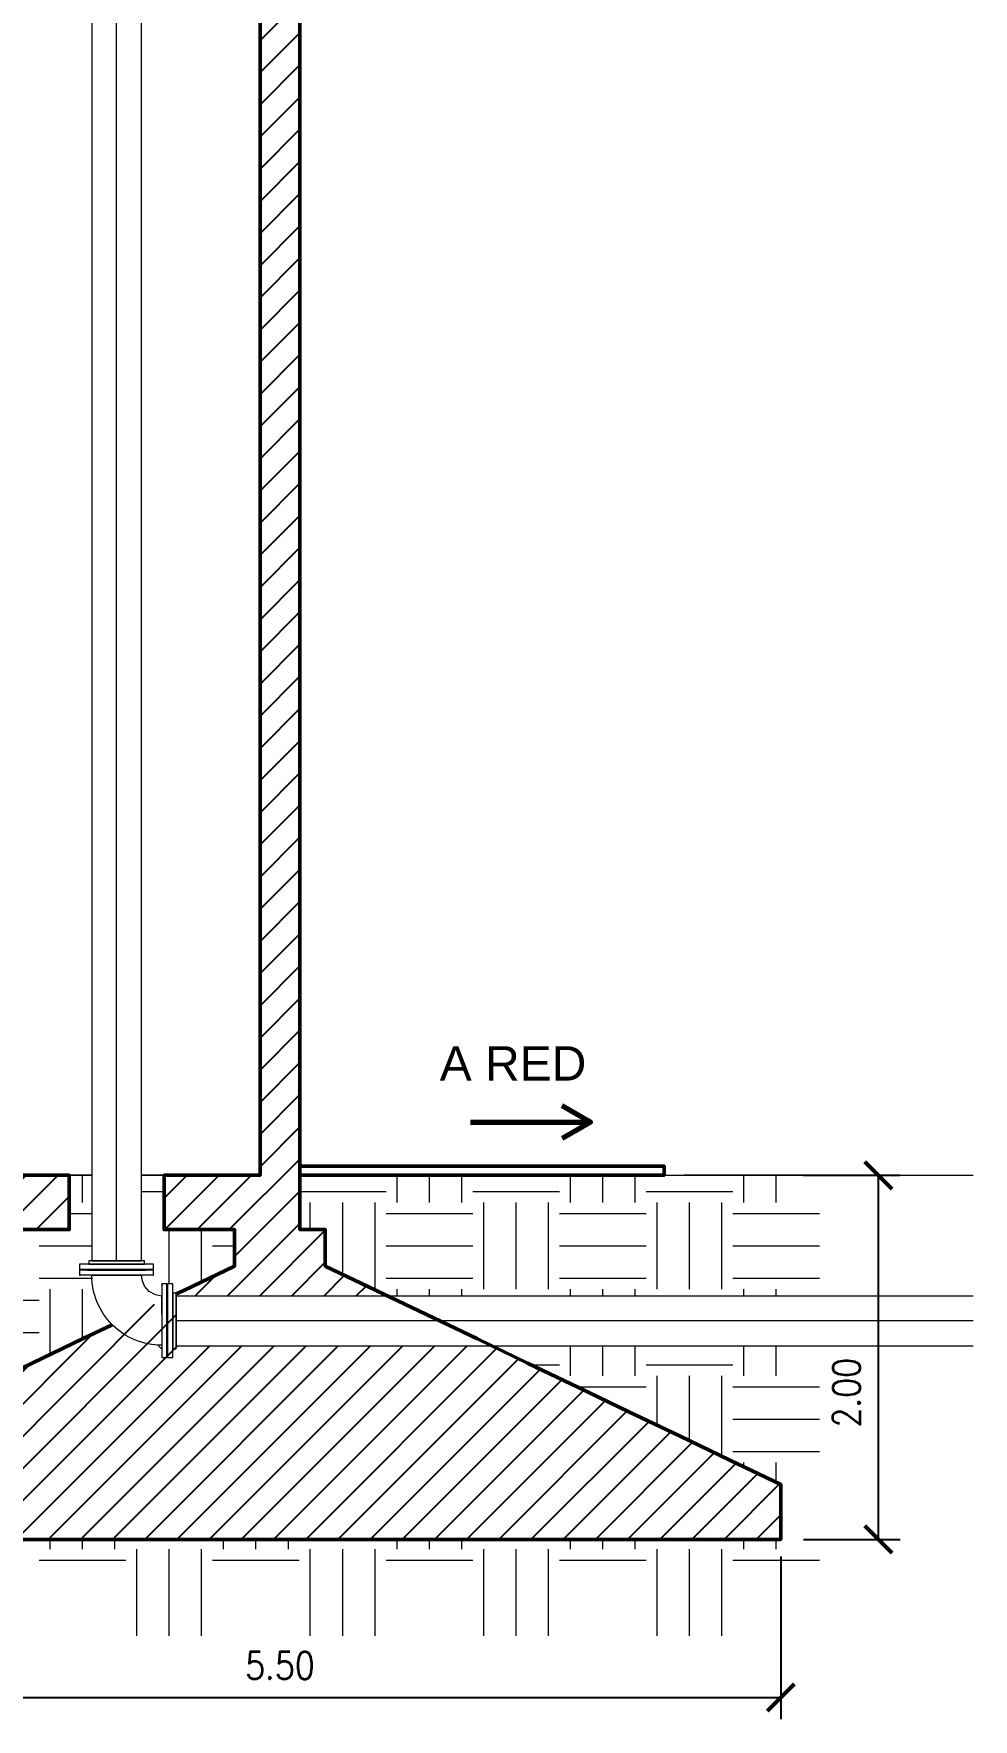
# Model space of a CAD drawing. Extents: x -187 to 52, y -9 to 65.
# Drawn here: x 17.99 to 23.15, y 11.95 to 21.21 of the extents above; entities that cross this region are included whole.
import ezdxf

# ---------------------------------------------------------------- set-up
doc = ezdxf.new("R2010")
doc.units = 0
doc.header["$MEASUREMENT"] = 0
for name, color, linetype in [('Cotas', 1, 'Continuous'), ('Hatch', 1, 'Continuous'), ('PDF3_Geometría', 7, 'Continuous'), ('PDF3_Texto', 7, 'Continuous')]:
    doc.layers.add(name, color=color, linetype=linetype)
doc.styles.add('PDF Arial', font='arial.ttf')
doc.styles.add('ROMANS', font='ROMANS.SHX', dxfattribs={"width": 0.85})
doc.dimstyles.new('1.100', dxfattribs={"dimtxt": 0.15, "dimasz": 0.15, "dimexe": 0.12, "dimexo": 0.125, "dimgap": 0.1, "dimtad": 1, "dimzin": 0, "dimdsep": 46, "dimtxsty": 'ROMANS', "dimblk": 'ARCHTICK', "dimcen": 0.09, "dimclrd": 256, "dimclre": 256, "dimclrt": 2, "dimadec": 0, "dimazin": 0, "dimtfac": 1, "dimtofl": 0, "dimtmove": 0, "dimatfit": 3, "dimfxl": 10, "dimfxlon": 1, "dimtolj": 1, "dimtzin": 0, "dimarcsym": 0})

# ---------------------------------------------------------------- blocks, each defined once
blk = doc.blocks.new('_ArchTick')
at = {"color": 0, "linetype": 'ByBlock', "const_width": 0.15}
blk.add_lwpolyline([(-0.5, -0.5), (0.5, 0.5)], dxfattribs=at)
blk = doc.blocks.new('*D5')
at = {"layer": 'Cotas', "lineweight": -2, "transparency": 16777216}
for p, q in [((16.5871, 12.8135), (16.5871, 11.9503)), ((22.0887, 12.8452), (22.0887, 11.9503)), ((16.5871, 12.0703), (22.0887, 12.0703))]:
    blk.add_line(p, q, dxfattribs=at)
at = {"layer": 'Defpoints', "color": 0, "transparency": 16777216}
for p in [(22.0887, 12.9702), (16.5871, 12.9385), (22.0887, 12.0703)]:
    blk.add_point(p, dxfattribs=at)
at = {"layer": 'Cotas', "lineweight": -2, "transparency": 16777216, "xscale": 0.15, "yscale": 0.15, "zscale": 0.15, "rotation": 180}
blk.add_blockref('_ArchTick', (16.5871, 12.0703), dxfattribs=at)
at = {"layer": 'Cotas', "lineweight": -2, "transparency": 16777216, "xscale": 0.15, "yscale": 0.15, "zscale": 0.15}
blk.add_blockref('_ArchTick', (22.0887, 12.0703), dxfattribs=at)
at = {"layer": 'Cotas', "color": 2, "transparency": 16777216, "insert": (19.3379, 12.2453), "char_height": 0.15, "attachment_point": 5, "style": 'ROMANS'}
blk.add_mtext('\\A1;5.50', dxfattribs=at)
blk = doc.blocks.new('*D7')
at = {"layer": 'Cotas', "lineweight": -2, "transparency": 16777216}
for p, q in [((22.2137, 14.9385), (22.7447, 14.9385)), ((22.6247, 12.9385), (22.6247, 14.9385)), ((22.2137, 12.9385), (22.7447, 12.9385))]:
    blk.add_line(p, q, dxfattribs=at)
at = {"layer": 'Defpoints', "color": 0, "transparency": 16777216}
for p in [(22.0887, 14.9385), (22.6247, 14.9385), (22.0887, 12.9385)]:
    blk.add_point(p, dxfattribs=at)
at = {"layer": 'Cotas', "lineweight": -2, "transparency": 16777216, "xscale": 0.15, "yscale": 0.15, "zscale": 0.15}
for p, rotation in [((22.6247, 14.9385), 90), ((22.6247, 12.9385), 270)]:
    blk.add_blockref('_ArchTick', p, dxfattribs=dict(at, rotation=rotation))
at = {"layer": 'Cotas', "color": 2, "transparency": 16777216, "insert": (22.4497, 13.7442), "char_height": 0.15, "attachment_point": 5, "rotation": 90, "style": 'ROMANS'}
blk.add_mtext('\\A1;2.00', dxfattribs=at)

msp = doc.modelspace()

# ---------------------------------------------------------------- hatches: boundary and pattern name
at = {"layer": 'Hatch'}
h = msp.add_hatch(dxfattribs=at)
h.set_pattern_fill('ANSI31', color=256)
h.paths.add_polyline_path([(13.0506, 35.0655), (14.3236, 35.0655), (14.3236, 35.567), (13.0506, 35.567)], flags=17)
h.paths.add_polyline_path([(14.4728, 35.0655), (18.2411, 35.0655), (18.2411, 35.567), (14.4728, 35.567)], flags=17)
edge = h.paths.add_edge_path()
edge.add_line((18.4157, 14.1163), (18.2538, 14.0401))
edge.add_line((18.2538, 14.0401), (17.9776, 13.9067))
edge.add_line((17.9776, 13.9067), (17.6982, 13.7734))
edge.add_line((17.6982, 13.7734), (17.4221, 13.6401))
edge.add_line((17.4221, 13.6401), (17.1427, 13.5067))
edge.add_line((17.1427, 13.5067), (16.8665, 13.3734))
edge.add_line((16.8665, 13.3734), (16.5871, 13.2401))
edge.add_line((16.5871, 13.2401), (16.5871, 12.9385))
edge.add_line((16.5871, 12.9385), (22.0887, 12.9385))
edge.add_line((22.0887, 12.9385), (22.0887, 13.2401))
edge.add_line((22.0887, 13.2401), (21.8094, 13.3734))
edge.add_line((21.8094, 13.3734), (21.5332, 13.5067))
edge.add_line((21.5332, 13.5067), (21.2538, 13.6401))
edge.add_line((21.2538, 13.6401), (20.9776, 13.7734))
edge.add_line((20.9776, 13.7734), (20.501, 14.002))
edge.add_line((20.501, 14.002), (18.7681, 14.0004))
edge.add_line((18.7681, 14.0004), (18.7681, 14.275))
edge.add_line((18.7681, 14.275), (19.9323, 14.275))
edge.add_line((19.9323, 14.275), (19.5871, 14.4401))
edge.add_line((19.5871, 14.4401), (19.5871, 14.6401))
edge.add_line((19.5871, 14.6401), (19.4475, 14.6401))
edge.add_line((19.4475, 14.6401), (19.4475, 14.9385))
edge.add_line((19.4475, 14.9385), (19.4475, 47.5734))
edge.add_line((19.4475, 47.5734), (19.6475, 47.5734))
edge.add_line((19.6475, 47.5734), (19.6475, 47.2432))
edge.add_line((19.6475, 47.2432), (19.8475, 47.2432))
edge.add_line((19.8475, 47.2432), (19.8475, 47.5734))
edge.add_line((19.8475, 47.5734), (19.8475, 47.7956))
edge.add_line((19.8475, 47.7956), (11.0506, 47.7956))
edge.add_line((11.0506, 47.7956), (11.0506, 47.5734))
edge.add_line((11.0506, 47.5734), (11.0506, 47.2432))
edge.add_line((11.0506, 47.2432), (11.2506, 47.2432))
edge.add_line((11.2506, 47.2432), (11.2506, 47.5734))
edge.add_line((11.2506, 47.5734), (11.4506, 47.5734))
edge.add_line((11.4506, 47.5734), (11.4506, 14.9385))
edge.add_line((11.4506, 14.9385), (11.4506, 14.6401))
edge.add_line((11.4506, 14.6401), (11.3078, 14.6401))
edge.add_line((11.3078, 14.6401), (11.3078, 14.4401))
edge.add_line((11.3078, 14.4401), (11.0316, 14.3067))
edge.add_line((11.0316, 14.3067), (10.7522, 14.1734))
edge.add_line((10.7522, 14.1734), (10.476, 14.0401))
edge.add_line((10.476, 14.0401), (10.1967, 13.9067))
edge.add_line((10.1967, 13.9067), (9.9205, 13.7734))
edge.add_line((9.9205, 13.7734), (9.6443, 13.6401))
edge.add_line((9.6443, 13.6401), (9.3649, 13.5067))
edge.add_line((9.3649, 13.5067), (9.0887, 13.3734))
edge.add_line((9.0887, 13.3734), (8.8094, 13.2401))
edge.add_line((8.8094, 13.2401), (8.8094, 12.9385))
edge.add_line((8.8094, 12.9385), (14.3078, 12.9385))
edge.add_line((14.3078, 12.9385), (14.3078, 13.2401))
edge.add_line((14.3078, 13.2401), (14.0316, 13.3734))
edge.add_line((14.0316, 13.3734), (13.7522, 13.5067))
edge.add_line((13.7522, 13.5067), (13.476, 13.6401))
edge.add_line((13.476, 13.6401), (13.1967, 13.7734))
edge.add_line((13.1967, 13.7734), (12.9205, 13.9067))
edge.add_line((12.9205, 13.9067), (12.6411, 14.0401))
edge.add_line((12.6411, 14.0401), (12.3649, 14.1734))
edge.add_line((12.3649, 14.1734), (12.0855, 14.3067))
edge.add_line((12.0855, 14.3067), (11.8094, 14.4401))
edge.add_line((11.8094, 14.4401), (11.8094, 14.6401))
edge.add_line((11.8094, 14.6401), (12.5871, 14.6401))
edge.add_line((12.5871, 14.6401), (12.5871, 14.9385))
edge.add_line((12.5871, 14.9385), (11.6697, 14.9385))
edge.add_line((11.6697, 14.9385), (11.6697, 35.0655))
edge.add_line((11.6697, 35.0655), (12.6506, 35.0655))
edge.add_line((12.6506, 35.0655), (12.6506, 35.567))
edge.add_line((12.6506, 35.567), (11.6697, 35.567))
edge.add_line((11.6697, 35.567), (11.6697, 47.5734))
edge.add_line((11.6697, 47.5734), (19.2284, 47.5734))
edge.add_line((19.2284, 47.5734), (19.2284, 35.567))
edge.add_line((19.2284, 35.567), (18.6411, 35.567))
edge.add_line((18.6411, 35.567), (18.6411, 35.0655))
edge.add_line((18.6411, 35.0655), (19.2284, 35.0655))
edge.add_line((19.2284, 35.0655), (19.2284, 14.9385))
edge.add_line((19.2284, 14.9385), (18.7014, 14.9385))
edge.add_line((18.7014, 14.9385), (18.7014, 14.6401))
edge.add_line((18.7014, 14.6401), (19.0887, 14.6401))
edge.add_line((19.0887, 14.6401), (19.0887, 14.4401))
edge.add_line((19.0887, 14.4401), (18.8094, 14.3067))
edge.add_line((18.8094, 14.3067), (18.7681, 14.2877))
h = msp.add_hatch(dxfattribs=at)
h.set_pattern_fill('ANSI31', color=256)
h.paths.add_polyline_path([(13.1173, 14.6401), (18.1808, 14.6401), (18.1808, 14.9385), (13.1173, 14.9385)])

# ---------------------------------------------------------------- linework, layer by layer
at = {"layer": 'PDF3_Geometría', "lineweight": 50}
for points in [[(18.4157, 14.1163), (18.2538, 14.0401), (17.9776, 13.9067), (17.6982, 13.7734), (17.4221, 13.6401), (17.1427, 13.5067), (16.8665, 13.3734), (16.5871, 13.2401), (16.5871, 12.9385), (22.0887, 12.9385), (22.0887, 13.2401), (21.8094, 13.3734), (21.5332, 13.5067), (21.2538, 13.6401), (20.9776, 13.7734), (20.6982, 13.9067), (20.4221, 14.0401), (20.1427, 14.1734), (19.8665, 14.3067), (19.5871, 14.4401), (19.5871, 14.6401), (19.4475, 14.6401), (19.4475, 14.9385), (19.4475, 47.5734)], [(19.2284, 35.0655), (19.2284, 14.9385), (18.7014, 14.9385), (18.7014, 14.6401), (19.0887, 14.6401), (19.0887, 14.4401), (18.8094, 14.3067), (18.7681, 14.2877)]]:
    msp.add_lwpolyline(points, dxfattribs=at)
at = {"layer": 'PDF3_Geometría', "lineweight": 18}
for points in [[(18.3046, 14.4686), (18.5776, 14.4686), (18.5776, 36.5988), (18.3046, 36.5988)], [(18.603, 14.4178), (18.5998, 14.4178), (18.603, 14.4178), (18.5967, 14.4178), (18.5808, 14.4178), (18.5554, 14.4178), (18.5205, 14.4178), (18.4824, 14.4178), (18.4411, 14.4178), (18.3998, 14.4178), (18.3586, 14.4178), (18.3268, 14.4178), (18.3014, 14.4178), (18.2855, 14.4178), (18.2792, 14.4178), (18.2824, 14.4178), (18.2792, 14.4178), (18.2855, 14.4178), (18.3014, 14.4178), (18.3268, 14.4178), (18.3586, 14.4178), (18.3998, 14.4178), (18.4411, 14.4178), (18.4824, 14.4178), (18.5205, 14.4178), (18.5554, 14.4178), (18.5808, 14.4178), (18.5967, 14.4178)], [(18.7205, 14.2972), (18.7205, 14.3004), (18.7173, 14.3004), (18.7173, 14.2972), (18.7173, 14.2813), (18.7173, 14.2528), (18.7173, 14.221), (18.7173, 14.1829), (18.7173, 14.1385), (18.7173, 14.0972), (18.7173, 14.0591), (18.7173, 14.0242), (18.7173, 13.9988), (18.7173, 13.9829), (18.7173, 13.9766), (18.7205, 13.9766), (18.7205, 13.9829), (18.7205, 13.9988), (18.7205, 14.0242), (18.7205, 14.0591), (18.7205, 14.0972), (18.7205, 14.1385), (18.7205, 14.1829), (18.7205, 14.221), (18.7205, 14.2528), (18.7205, 14.2813), (18.7205, 14.2972), (18.7205, 14.3004)], [(18.7681, 13.9861), (18.7681, 13.9924), (18.7681, 14.0083), (18.7681, 14.0305), (18.7681, 14.0623), (18.7681, 14.1004), (18.7681, 14.1385), (18.7681, 14.1797), (18.7681, 14.2147), (18.7681, 14.2464), (18.7681, 14.2718), (18.7681, 14.2877), (18.7681, 14.2909), (18.749, 14.2909), (18.749, 14.2877), (18.749, 14.2718), (18.749, 14.2464), (18.749, 14.2147), (18.749, 14.1797), (18.749, 14.1385), (18.749, 14.1004), (18.749, 14.0623), (18.749, 14.0305), (18.749, 14.0083), (18.749, 13.9924), (18.749, 13.9861)]]:
    msp.add_lwpolyline(points, close=True, dxfattribs=at)
for points in [[(18.4411, 14.4686), (18.4411, 36.5988)], [(19.0665, 14.9385), (18.5776, 14.9385)], [(21.4475, 14.9893), (21.4411, 14.9893), (21.4252, 14.9893), (21.3967, 14.9893), (21.3554, 14.9893), (21.3046, 14.9893), (21.2443, 14.9893), (21.1713, 14.9893), (21.0855, 14.9893), (20.9903, 14.9893), (20.8855, 14.9893), (20.7681, 14.9893), (20.6443, 14.9893), (20.5078, 14.9893), (20.3617, 14.9893), (20.2094, 14.9893), (20.0443, 14.9893), (19.8728, 14.9893), (19.6919, 14.9893), (19.4951, 14.9893), (19.4475, 14.9893)], [(19.4475, 14.9385), (23.1459, 14.9385)], [(18.6411, 14.4496), (18.6443, 14.4496), (18.6379, 14.4496), (18.6189, 14.4496), (18.5935, 14.4496), (18.5554, 14.4496), (18.5141, 14.4496), (18.4665, 14.4496), (18.4157, 14.4496), (18.3681, 14.4496), (18.3268, 14.4496), (18.2887, 14.4496), (18.2601, 14.4496), (18.2443, 14.4496), (18.2379, 14.4496), (18.2379, 14.421), (18.2411, 14.421)], [(18.2411, 14.4496), (18.2379, 14.4496)], [(18.5903, 14.4686), (18.5935, 14.4686), (18.5871, 14.4686), (18.5744, 14.4686), (18.549, 14.4686), (18.5173, 14.4686), (18.4792, 14.4686), (18.4411, 14.4686), (18.403, 14.4686), (18.3649, 14.4686), (18.3332, 14.4686), (18.3078, 14.4686), (18.2951, 14.4686), (18.2887, 14.4686), (18.2887, 14.4496), (18.2951, 14.4496), (18.3078, 14.4496), (18.3332, 14.4496), (18.3649, 14.4496), (18.403, 14.4496), (18.4411, 14.4496), (18.4792, 14.4496), (18.5173, 14.4496), (18.549, 14.4496), (18.5744, 14.4496), (18.5871, 14.4496), (18.5935, 14.4496), (18.5935, 14.4686)], [(18.2919, 14.4686), (18.2887, 14.4686)], [(18.6443, 14.421), (18.6443, 14.4496)], [(18.6411, 14.421), (18.6443, 14.421), (18.6379, 14.421), (18.6189, 14.421), (18.5935, 14.421), (18.5554, 14.421), (18.5141, 14.421), (18.4665, 14.421), (18.4157, 14.421), (18.3681, 14.421), (18.3268, 14.421), (18.2887, 14.421), (18.2601, 14.421), (18.2443, 14.421), (18.2379, 14.421)], [(18.6411, 14.4178), (18.6443, 14.4178), (18.6379, 14.4178), (18.6189, 14.4178), (18.5935, 14.4178), (18.5554, 14.4178), (18.5141, 14.4178), (18.4665, 14.4178), (18.4157, 14.4178), (18.3681, 14.4178), (18.3268, 14.4178), (18.2887, 14.4178), (18.2601, 14.4178), (18.2443, 14.4178), (18.2379, 14.4178), (18.2379, 14.3893), (18.2411, 14.3893)], [(18.2411, 14.4178), (18.2379, 14.4178)], [(18.6411, 14.3893), (18.6443, 14.3893), (18.6379, 14.3893), (18.6189, 14.3893), (18.5935, 14.3893), (18.5554, 14.3893), (18.5141, 14.3893), (18.4665, 14.3893), (18.4157, 14.3893), (18.3681, 14.3893), (18.3268, 14.3893), (18.2887, 14.3893), (18.2601, 14.3893), (18.2443, 14.3893), (18.2379, 14.3893)], [(18.2824, 14.421), (18.2792, 14.421), (18.2792, 14.4178), (18.2824, 14.4178)], [(18.5998, 14.421), (18.603, 14.421), (18.5967, 14.421), (18.5808, 14.421), (18.5554, 14.421), (18.5205, 14.421), (18.4824, 14.421), (18.4411, 14.421), (18.3998, 14.421), (18.3586, 14.421), (18.3268, 14.421), (18.3014, 14.421), (18.2855, 14.421), (18.2792, 14.421)], [(18.5998, 14.4178), (18.603, 14.4178), (18.5967, 14.4178), (18.5808, 14.4178), (18.5554, 14.4178), (18.5205, 14.4178), (18.4824, 14.4178), (18.4411, 14.4178), (18.3998, 14.4178), (18.3586, 14.4178), (18.3268, 14.4178), (18.3014, 14.4178), (18.2855, 14.4178), (18.2792, 14.4178)], [(18.3078, 14.3893), (18.3109, 14.3893), (18.3173, 14.3893), (18.33, 14.3893), (18.3427, 14.3893), (18.3554, 14.3893), (18.3744, 14.3893), (18.3903, 14.3893), (18.4094, 14.3893), (18.4316, 14.3893), (18.4506, 14.3893), (18.4697, 14.3893), (18.4919, 14.3893), (18.5078, 14.3893), (18.5268, 14.3893), (18.5395, 14.3893), (18.5522, 14.3893), (18.5617, 14.3893), (18.5713, 14.3893), (18.5744, 14.3893)], [(18.6887, 14.1766), (18.6887, 14.1893), (18.6887, 14.2083), (18.6887, 14.2242), (18.6887, 14.2401), (18.6887, 14.2528), (18.6887, 14.2623), (18.6887, 14.2686), (18.6887, 14.275), (18.6538, 14.2813), (18.6189, 14.3004), (18.5935, 14.329), (18.5808, 14.3639), (18.5776, 14.3893)], [(18.603, 14.4178), (18.603, 14.421)], [(18.6443, 14.3893), (18.6443, 14.4178)], [(18.6887, 14.3385), (18.6887, 14.3416), (18.6887, 14.3353), (18.6887, 14.3194), (18.6887, 14.2909), (18.6887, 14.2559), (18.6887, 14.2115), (18.6887, 14.1639), (18.6887, 14.1163), (18.6887, 14.0686), (18.6887, 14.0242), (18.6887, 13.9893), (18.6887, 13.9607), (18.6887, 13.9416), (18.6887, 13.9385), (18.7173, 13.9385), (18.7173, 13.9416), (18.7173, 13.9607), (18.7173, 13.9893), (18.7173, 14.0242), (18.7173, 14.0686), (18.7173, 14.1163), (18.7173, 14.1639), (18.7173, 14.2115), (18.7173, 14.2559), (18.7173, 14.2909), (18.7173, 14.3194), (18.7173, 14.3353), (18.7173, 14.3416), (18.7173, 14.3385)], [(18.7173, 14.3416), (18.6887, 14.3416)], [(18.7173, 14.3004), (18.7173, 14.2972)], [(18.7205, 14.3416), (18.7205, 14.3353), (18.7205, 14.3194), (18.7205, 14.2909), (18.7205, 14.2559), (18.7205, 14.2115), (18.7205, 14.1639), (18.7205, 14.1163), (18.7205, 14.0686), (18.7205, 14.0242), (18.7205, 13.9893), (18.7205, 13.9607), (18.7205, 13.9416), (18.7205, 13.9385), (18.749, 13.9385), (18.749, 13.9416), (18.749, 13.9607), (18.749, 13.9893), (18.749, 14.0242), (18.749, 14.0686), (18.749, 14.1163), (18.749, 14.1639), (18.749, 14.2115), (18.749, 14.2559), (18.749, 14.2909), (18.749, 14.3194), (18.749, 14.3353), (18.749, 14.3416), (18.7205, 14.3416), (18.7205, 14.3385)], [(18.7205, 14.3004), (18.7205, 14.2972), (18.7205, 14.2813), (18.7205, 14.2528), (18.7205, 14.221), (18.7205, 14.1829), (18.7205, 14.1385), (18.7205, 14.0972), (18.7205, 14.0591), (18.7205, 14.0242), (18.7205, 13.9988), (18.7205, 13.9829), (18.7205, 13.9766), (18.7205, 13.9829), (18.7205, 13.9988), (18.7205, 14.0242), (18.7205, 14.0591), (18.7205, 14.0972), (18.7205, 14.1385), (18.7205, 14.1829), (18.7205, 14.221), (18.7205, 14.2528), (18.7205, 14.2813), (18.7205, 14.2972), (18.7205, 14.3004), (18.7205, 14.2972)], [(18.749, 14.3385), (18.749, 14.3416)], [(18.7681, 14.2877), (18.7681, 14.2909)], [(23.1459, 14.275), (18.7681, 14.275), (18.7681, 14.002), (23.1459, 14.002)], [(18.6887, 14.1702), (18.6887, 14.1512)], [(23.1459, 14.1385), (18.7681, 14.1385)], [(18.6887, 13.9829), (18.6665, 14.0051)], [(18.7205, 13.9512), (18.7173, 13.9543)]]:
    msp.add_lwpolyline(points, dxfattribs=at)
at = {"layer": 'PDF3_Geometría', "lineweight": 70}
for points in [[(20.384, 15.2305), (21.0443, 15.2305), (20.8887, 15.3194)], [(21.0443, 15.2305), (20.8887, 15.1416)]]:
    msp.add_lwpolyline(points, dxfattribs=at)
at = {"layer": 'PDF3_Geometría', "lineweight": 50}
for points in [[(13.1173, 14.6401), (18.1808, 14.6401), (18.1808, 14.9385), (13.1173, 14.9385)], [(19.4475, 14.9385), (21.4475, 14.9385), (21.4475, 14.9893), (19.4475, 14.9893)]]:
    msp.add_lwpolyline(points, close=True, dxfattribs=at)
at = {"layer": 'PDF3_Geometría', "color": 9, "lineweight": 18, "true_color": 0xc0c0c0}
for points in [[(18.3046, 14.9385), (14.1808, 14.9385), (13.1205, 14.9385)], [(18.2538, 14.7893), (18.2538, 14.9385)], [(19.0665, 14.9385), (18.5776, 14.9385)], [(19.4475, 14.9385), (23.1459, 14.9385)], [(19.9808, 14.7893), (19.9808, 14.9385)], [(20.1586, 14.7893), (20.1586, 14.9385)], [(20.3363, 14.7893), (20.3363, 14.9385)], [(20.9332, 14.7893), (20.9332, 14.9385)], [(21.1109, 14.7893), (21.1109, 14.9385)], [(21.2887, 14.7893), (21.2887, 14.9385)], [(21.8855, 14.7893), (21.8855, 14.9385)], [(22.0633, 14.7893), (22.0633, 14.9385)], [(18.5776, 14.8496), (18.6982, 14.8496)], [(19.4475, 14.8496), (19.9205, 14.8496)], [(20.3967, 14.8496), (20.8728, 14.8496)], [(21.349, 14.8496), (21.8252, 14.8496)], [(18.184, 14.729), (18.3046, 14.729)], [(19.5046, 14.6401), (19.5046, 14.7893)], [(19.6824, 14.3956), (19.6824, 14.7893)], [(19.8601, 14.3131), (19.8601, 14.7893)], [(19.9205, 14.729), (20.3967, 14.729)], [(20.457, 14.3131), (20.457, 14.7893)], [(20.6348, 14.3131), (20.6348, 14.7893)], [(20.8125, 14.3131), (20.8125, 14.7893)], [(20.8728, 14.729), (21.349, 14.729)], [(21.4094, 14.3131), (21.4094, 14.7893)], [(21.5871, 14.3131), (21.5871, 14.7893)], [(21.7649, 14.3131), (21.7649, 14.7893)], [(21.8252, 14.729), (22.3014, 14.729)], [(18.73, 14.3416), (18.73, 14.6401)], [(18.9078, 14.3543), (18.9078, 14.6401)], [(18.0157, 14.5512), (18.3046, 14.5512)], [(18.9681, 14.5512), (19.0887, 14.5512)], [(19.9205, 14.5512), (20.3967, 14.5512)], [(20.8728, 14.5512), (21.349, 14.5512)], [(21.8252, 14.5512), (22.3014, 14.5512)], [(18.0157, 14.3734), (18.3078, 14.3734)], [(19.9205, 14.3734), (20.3967, 14.3734)], [(20.8728, 14.3734), (21.349, 14.3734)], [(21.8252, 14.3734), (22.3014, 14.3734)], [(18.076, 13.9543), (18.076, 14.3131)], [(18.2538, 14.0401), (18.2538, 14.3131)], [(19.9808, 14.275), (19.9808, 14.3131)], [(20.1586, 14.275), (20.1586, 14.3131)], [(20.3363, 14.275), (20.3363, 14.3131)], [(20.9332, 14.275), (20.9332, 14.3131)], [(21.1109, 14.275), (21.1109, 14.3131)], [(21.2887, 14.275), (21.2887, 14.3131)], [(21.8855, 14.275), (21.8855, 14.3131)], [(22.0633, 14.275), (22.0633, 14.3131)], [(17.5395, 14.2528), (18.0157, 14.2528)], [(17.5395, 14.075), (18.0157, 14.075)], [(20.9332, 13.8369), (20.9332, 14.002)], [(21.1109, 13.8369), (21.1109, 14.002)], [(21.2887, 13.8369), (21.2887, 14.002)], [(21.8855, 13.8369), (21.8855, 14.002)], [(22.0633, 13.8369), (22.0633, 14.002)], [(20.7205, 13.8972), (20.8728, 13.8972)], [(21.349, 13.8972), (21.8252, 13.8972)], [(21.4094, 13.567), (21.4094, 13.8369)], [(21.5871, 13.4813), (21.5871, 13.8369)], [(21.7649, 13.3956), (21.7649, 13.8369)], [(20.9681, 13.7766), (21.349, 13.7766)], [(21.8252, 13.7766), (22.3014, 13.7766)], [(21.3395, 13.5988), (21.349, 13.5988)], [(21.8252, 13.5988), (22.3014, 13.5988)], [(21.8252, 13.421), (22.3014, 13.421)], [(21.8855, 13.3385), (21.8855, 13.3607)], [(22.0633, 13.2528), (22.0633, 13.3607)], [(18.076, 12.8845), (18.076, 12.9385)], [(18.2538, 12.8845), (18.2538, 12.9385)], [(18.4316, 12.8845), (18.4316, 12.9385)], [(18.5522, 12.4083), (18.5522, 12.8845)], [(18.73, 12.4083), (18.73, 12.8845)], [(18.9078, 12.4083), (18.9078, 12.8845)], [(19.0284, 12.8845), (19.0284, 12.9385)], [(19.2062, 12.8845), (19.2062, 12.9385)], [(19.384, 12.8845), (19.384, 12.9385)], [(19.5046, 12.4083), (19.5046, 12.8845)], [(19.6824, 12.4083), (19.6824, 12.8845)], [(19.8601, 12.4083), (19.8601, 12.8845)], [(19.9808, 12.8845), (19.9808, 12.9385)], [(20.1586, 12.8845), (20.1586, 12.9385)], [(20.3363, 12.8845), (20.3363, 12.9385)], [(20.457, 12.4083), (20.457, 12.8845)], [(20.6348, 12.4083), (20.6348, 12.8845)], [(20.8125, 12.4083), (20.8125, 12.8845)], [(20.9332, 12.8845), (20.9332, 12.9385)], [(21.1109, 12.8845), (21.1109, 12.9385)], [(21.2887, 12.8845), (21.2887, 12.9385)], [(21.4094, 12.4083), (21.4094, 12.8845)], [(21.5871, 12.4083), (21.5871, 12.8845)], [(21.7649, 12.4083), (21.7649, 12.8845)], [(21.8855, 12.8845), (21.8855, 12.9385)], [(22.0633, 12.8845), (22.0633, 12.9385)], [(18.0157, 12.8242), (18.4919, 12.8242)], [(18.9681, 12.8242), (19.4443, 12.8242)], [(19.9205, 12.8242), (20.3967, 12.8242)], [(20.8728, 12.8242), (21.349, 12.8242)], [(21.8252, 12.8242), (22.3014, 12.8242)]]:
    msp.add_lwpolyline(points, dxfattribs=at)
at = {"layer": 'PDF3_Geometría', "lineweight": 20}
for points in [[(18.1808, 14.9385), (18.1871, 14.9385), (18.1998, 14.9385), (18.2252, 14.9385), (18.257, 14.9385), (18.2951, 14.9385), (18.3046, 14.9385)], [(18.5776, 14.9385), (18.584, 14.9385), (18.6252, 14.9385), (18.657, 14.9385), (18.6824, 14.9385), (18.6951, 14.9385), (18.7014, 14.9385)], [(18.184, 14.6401), (18.1808, 14.6401)], [(18.7014, 14.6401), (18.6982, 14.6401)]]:
    msp.add_lwpolyline(points, dxfattribs=at)
at = {"layer": 'PDF3_Geometría', "lineweight": 9}
for points in [[(22.6506, 14.9385), (21.5586, 14.9385)], [(22.0887, 12.3353), (22.0887, 12.8274)]]:
    msp.add_lwpolyline(points, dxfattribs=at)
at = {"layer": 'PDF3_Geometría', "lineweight": 18}
msp.add_lwpolyline([(18.6887, 14.129), (18.6887, 14.1099), (18.6887, 14.0909), (18.6887, 14.0718), (18.6887, 14.0559), (18.6887, 14.0401), (18.6887, 14.0274), (18.6887, 14.0178), (18.6887, 14.0115), (18.6887, 14.0051, -0.415184), (18.3046, 14.3893)], format="xyb", dxfattribs=at)

# ---------------------------------------------------------------- texts
at = {"layer": 'PDF3_Texto', "insert": (20.2155, 15.4591), "char_height": 0.18865, "attachment_point": 7, "style": 'PDF Arial'}
msp.add_mtext('A RED', dxfattribs=at)

# ---------------------------------------------------------------- dimensions: what is measured, and where the dimension line sits
at = {"layer": 'Cotas'}
dim = msp.add_linear_dim(base=(22.6247, 14.9385), p1=(22.0887, 12.9385), p2=(22.0887, 14.9385), angle=90, dimstyle='1.100', dxfattribs=at)
dim.commit()
dim.dimension.update_dxf_attribs({"geometry": '*D7', "text_midpoint": (22.6247, 13.7442), "dimtype": 160})
dim = msp.add_linear_dim(base=(22.0887, 12.0703), p1=(16.5871, 12.9385), p2=(22.0887, 12.9702), dimstyle='1.100', dxfattribs=at)
dim.commit()
dim.dimension.update_dxf_attribs({"geometry": '*D5', "text_midpoint": (19.3379, 12.2453)})

doc.saveas('drawing.dxf')
